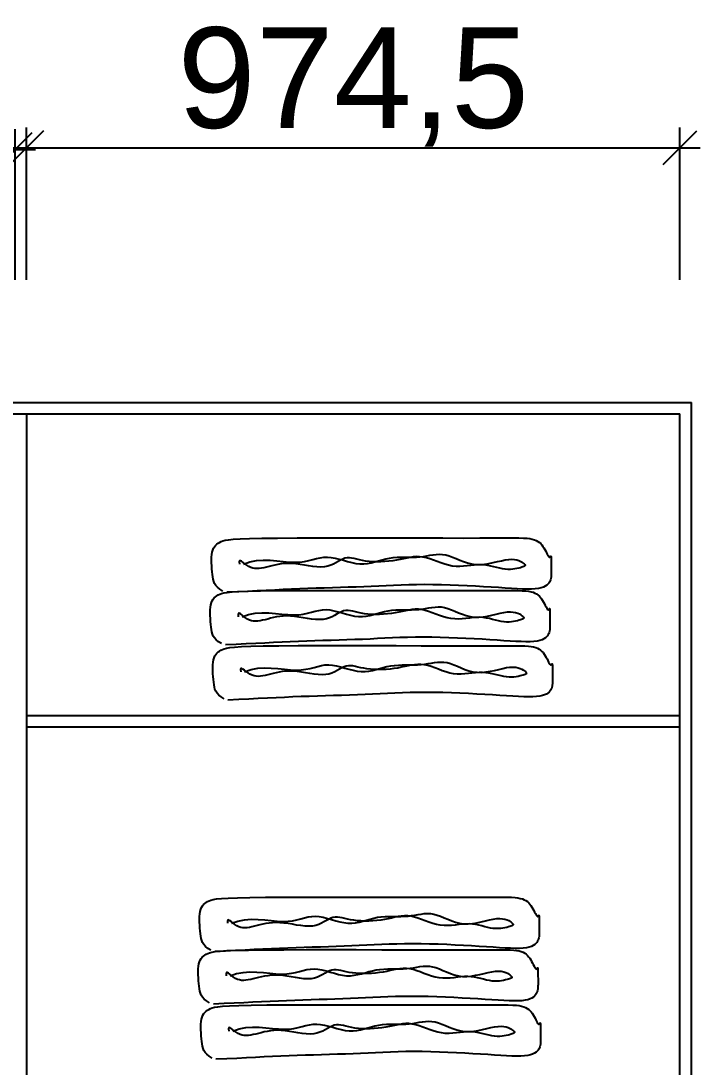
# Model space of a CAD drawing. Header units: millimetres. Extents: x -1666 to 220555, y -7114 to 28673.
# Drawn here: x 50393 to 51406, y -1415 to 146 of the extents above; entities that cross this region are included whole.
import ezdxf

# ---------------------------------------------------------------- set-up
doc = ezdxf.new("R2010")
doc.units = ezdxf.units.MM
doc.header["$LTSCALE"] = 80
doc.styles.get("Standard").update_dxf_attribs({"font": 'arial.ttf'})
doc.dimstyles.new('ISO-25', dxfattribs={"dimtxt": 150, "dimasz": 50, "dimexe": 30, "dimexo": 200, "dimtad": 1, "dimtxsty": 'Standard', "dimblk": 'OBLIQUE', "dimcen": 2.5, "dimdle": 30, "dimclrd": 3, "dimclre": 3, "dimclrt": 3, "dimadec": 0, "dimazin": 0, "dimtfac": 1, "dimtmove": 0, "dimatfit": 3, "dimfxl": 1, "dimtfillclr": 3, "dimarcsym": 0})

# ---------------------------------------------------------------- blocks, each defined once
blk = doc.blocks.new('_Oblique')
at = {"color": 0, "linetype": 'ByBlock', "lineweight": -2}
blk.add_line((-0.5, -0.5), (0.5, 0.5), dxfattribs=at)
blk = doc.blocks.new('*D268')
at = {"color": 3, "lineweight": -2, "transparency": 16777216}
for p, q in [((49409.6, -240.1), (49409.6, -15.7)), ((50384.1, -240.1), (50384.1, -15.7)), ((49379.6, -45.7), (50414.1, -45.7))]:
    blk.add_line(p, q, dxfattribs=at)
at = {"layer": 'Defpoints', "color": 0, "transparency": 16777216}
for p in [(50384.1, -45.7), (49409.6, -440.1), (50384.1, -440.1)]:
    blk.add_point(p, dxfattribs=at)
at = {"color": 3, "lineweight": -2, "transparency": 16777216, "xscale": 50, "yscale": 50, "zscale": 50, "rotation": 180}
blk.add_blockref('_Oblique', (49409.6, -45.7), dxfattribs=at)
at = {"color": 3, "lineweight": -2, "transparency": 16777216, "xscale": 50, "yscale": 50, "zscale": 50}
blk.add_blockref('_Oblique', (50384.1, -45.7), dxfattribs=at)
at = {"color": 3, "transparency": 16777216, "insert": (49896.8, 45), "char_height": 150, "attachment_point": 5}
blk.add_mtext('974,5', dxfattribs=at)
blk = doc.blocks.new('*D269')
at = {"color": 3, "lineweight": -2, "transparency": 16777216}
for p, q in [((50401.1, -240.1), (50401.1, -13.2)), ((51375.6, -240.1), (51375.6, -13.2)), ((50371.1, -43.2), (51405.6, -43.2))]:
    blk.add_line(p, q, dxfattribs=at)
at = {"layer": 'Defpoints', "color": 0, "transparency": 16777216}
for p in [(51375.6, -43.2), (50401.1, -440.1), (51375.6, -440.1)]:
    blk.add_point(p, dxfattribs=at)
at = {"color": 3, "lineweight": -2, "transparency": 16777216, "xscale": 50, "yscale": 50, "zscale": 50, "rotation": 180}
blk.add_blockref('_Oblique', (50401.1, -43.2), dxfattribs=at)
at = {"color": 3, "lineweight": -2, "transparency": 16777216, "xscale": 50, "yscale": 50, "zscale": 50}
blk.add_blockref('_Oblique', (51375.6, -43.2), dxfattribs=at)
at = {"color": 3, "transparency": 16777216, "insert": (50888.3, 47.5), "char_height": 150, "attachment_point": 5}
blk.add_mtext('974,5', dxfattribs=at)

msp = doc.modelspace()

# ---------------------------------------------------------------- linework, layer by layer
at = {"color": 41, "true_color": 0xf4ee51}
for p, q in [((49392.576, -423.143), (51392.576, -423.143)), ((51392.576, -3233.143), (51392.576, -423.143)), ((49409.576, -440.143), (51375.576, -440.143)), ((50401.076, -440.143), (50401.076, -3116.143)), ((51375.576, -3233.143), (51375.576, -440.143)), ((50401.076, -890.143), (51375.576, -890.143)), ((50401.076, -907.143), (51375.576, -907.143))]:
    msp.add_line(p, q, dxfattribs=at)
at = {"color": 8}
for points in [[(50693.735, -704.421), (50689.271, -701.587), (50685.824, -698.788), (50683.249, -695.97), (50681.397, -693.079), (50680.12, -690.062), (50679.271, -686.863), (50678.703, -683.428), (50678.267, -679.704), (50677.848, -675.662), (50677.453, -671.38), (50677.121, -666.959), (50676.892, -662.502), (50676.805, -658.113), (50676.899, -653.893), (50677.214, -649.947), (50677.789, -646.376), (50678.652, -643.258), (50679.792, -640.571), (50681.186, -638.264), (50682.812, -636.29), (50684.647, -634.6), (50686.669, -633.146), (50688.856, -631.878), (50691.184, -630.749), (50693.755, -629.718), (50697.164, -628.78), (50702.127, -627.94), (50709.363, -627.2), (50719.589, -626.566), (50733.522, -626.039), (50751.88, -625.625), (50775.381, -625.327), (50804.386, -625.144), (50837.831, -625.058), (50874.296, -625.046), (50912.361, -625.088), (50950.605, -625.159), (50987.608, -625.237), (51021.951, -625.301), (51052.211, -625.327), (51077.312, -625.302), (51097.539, -625.252), (51113.521, -625.209), (51125.884, -625.207), (51135.258, -625.28), (51142.269, -625.461), (51147.546, -625.785), (51151.717, -626.284), (51155.313, -626.986), (51158.48, -627.898), (51161.265, -629.019), (51163.717, -630.35), (51165.885, -631.89), (51167.818, -633.639), (51169.564, -635.597), (51171.172, -637.765), (51172.681, -640.125), (51174.097, -642.589), (51175.416, -645.053), (51176.634, -647.413), (51177.747, -649.563), (51178.751, -651.399), (51179.644, -652.817), (51180.421, -653.711), (51181.081, -654.024), (51181.632, -653.881), (51182.086, -653.454), (51182.454, -652.914), (51182.747, -652.435), (51182.977, -652.187), (51183.155, -652.342), (51183.291, -653.074), (51183.397, -654.502), (51183.476, -656.547), (51183.532, -659.078), (51183.57, -661.964), (51183.593, -665.074), (51183.605, -668.278), (51183.61, -671.444), (51183.61, -674.442), (51183.605, -677.169), (51183.57, -679.634), (51183.476, -681.876), (51183.291, -683.93), (51182.987, -685.835), (51182.534, -687.628), (51181.901, -689.346), (51181.059, -691.026), (51179.971, -692.694), (51178.572, -694.325), (51176.792, -695.881), (51174.561, -697.325), (51171.805, -698.619), (51168.456, -699.727), (51164.441, -700.61), (51159.69, -701.232), (51154.147, -701.567), (51147.81, -701.641), (51140.697, -701.49), (51132.821, -701.152), (51124.197, -700.665), (51114.841, -700.066), (51104.767, -699.392), (51093.991, -698.681), (51082.548, -697.967), (51070.555, -697.275), (51058.151, -696.629), (51045.474, -696.049), (51032.663, -695.56), (51019.855, -695.182), (51007.19, -694.939), (50994.804, -694.853), (50982.801, -694.938), (50971.139, -695.172), (50959.738, -695.526), (50948.52, -695.97), (50937.406, -696.473), (50926.319, -697.006), (50915.18, -697.539), (50903.91, -698.043), (50892.447, -698.494), (50880.802, -698.9), (50869, -699.276), (50857.067, -699.637), (50845.029, -699.999), (50832.913, -700.375), (50820.744, -700.781), (50808.55, -701.232), (50796.328, -701.739), (50783.972, -702.298), (50771.347, -702.903), (50758.318, -703.544), (50744.752, -704.216), (50730.512, -704.91), (50715.465, -705.618), (50699.476, -706.335)], [(50724.353, -664.236), (50733.921, -660.817), (50743.852, -658.946), (50753.97, -658.291), (50764.099, -658.515), (50774.064, -659.286), (50783.688, -660.267), (50792.797, -661.125), (50801.214, -661.525), (50808.818, -661.222), (50815.696, -660.327), (50821.991, -659.039), (50827.845, -657.559), (50833.4, -656.086), (50838.798, -654.82), (50844.181, -653.962), (50849.692, -653.711), (50855.437, -654.202), (50861.392, -655.306), (50867.497, -656.829), (50873.691, -658.575), (50879.915, -660.352), (50886.109, -661.964), (50892.214, -663.217), (50898.169, -663.917), (50903.932, -663.927), (50909.531, -663.334), (50915.01, -662.286), (50920.414, -660.927), (50925.789, -659.404), (50931.178, -657.863), (50936.627, -656.448), (50942.181, -655.306), (50947.869, -654.544), (50953.657, -654.11), (50959.498, -653.916), (50965.343, -653.871), (50971.143, -653.886), (50976.85, -653.871), (50982.414, -653.736), (50987.788, -653.393), (50992.939, -652.785), (50997.899, -652.002), (51002.717, -651.167), (51007.442, -650.403), (51012.122, -649.833), (51016.805, -649.58), (51021.541, -649.769), (51026.378, -650.522), (51031.358, -651.911), (51036.494, -653.796), (51041.795, -655.988), (51047.268, -658.296), (51052.92, -660.529), (51058.759, -662.497), (51064.793, -664.009), (51071.028, -664.874), (51077.455, -664.964), (51083.995, -664.396), (51090.549, -663.349), (51097.021, -662.004), (51103.314, -660.539), (51109.33, -659.133), (51114.972, -657.967), (51120.143, -657.22), (51124.767, -657.023), (51128.844, -657.324), (51132.398, -658.021), (51135.452, -659.014), (51138.027, -660.2), (51140.146, -661.48), (51141.832, -662.753), (51143.106, -663.917), (51143.989, -664.895), (51144.487, -665.701), (51144.603, -666.373), (51144.342, -666.947), (51143.707, -667.462), (51142.703, -667.954), (51141.332, -668.461), (51139.598, -669.02), (51137.509, -669.654), (51135.088, -670.321), (51132.36, -670.965), (51129.352, -671.532), (51126.09, -671.963), (51122.6, -672.204), (51118.908, -672.199), (51115.04, -671.89), (51111.02, -671.249), (51106.853, -670.351), (51102.544, -669.295), (51098.097, -668.183), (51093.516, -667.116), (51088.804, -666.195), (51083.964, -665.52), (51079.001, -665.193), (51073.92, -665.275), (51068.731, -665.671), (51063.444, -666.247), (51058.072, -666.867), (51052.624, -667.398), (51047.114, -667.705), (51041.55, -667.652), (51035.946, -667.107), (51030.314, -665.982), (51024.679, -664.386), (51019.066, -662.476), (51013.501, -660.409), (51008.012, -658.342), (51002.623, -656.432), (50997.361, -654.836), (50992.253, -653.711), (50987.309, -653.171), (50982.486, -653.158), (50977.722, -653.571), (50972.958, -654.309), (50968.134, -655.272), (50963.19, -656.358), (50958.068, -657.466), (50952.706, -658.495), (50947.07, -659.361), (50941.224, -660.04), (50935.259, -660.525), (50929.264, -660.808), (50923.329, -660.881), (50917.544, -660.738), (50911.997, -660.37), (50906.78, -659.771), (50901.958, -658.952), (50897.506, -658.002), (50893.376, -657.03), (50889.518, -656.143), (50885.884, -655.451), (50882.427, -655.062), (50879.096, -655.084), (50875.844, -655.625), (50872.618, -656.749), (50869.356, -658.336), (50865.988, -660.222), (50862.449, -662.243), (50858.67, -664.234), (50854.585, -666.03), (50850.126, -667.468), (50845.227, -668.382), (50839.847, -668.66), (50834.064, -668.392), (50827.982, -667.721), (50821.706, -666.788), (50815.339, -665.735), (50808.988, -664.705), (50802.757, -663.839), (50796.749, -663.279), (50791.05, -663.133), (50785.662, -663.364), (50780.564, -663.902), (50775.74, -664.675), (50771.17, -665.612), (50766.835, -666.643), (50762.717, -667.696), (50758.797, -668.701), (50755.056, -669.589), (50751.476, -670.303), (50748.039, -670.789), (50744.724, -670.993), (50741.514, -670.861), (50738.39, -670.338), (50735.334, -669.37), (50732.326, -667.904), (50729.369, -665.948), (50726.55, -663.765), (50723.978, -661.684), (50721.761, -660.03), (50720.008, -659.132), (50718.826, -659.315), (50718.325, -660.908), (50718.612, -664.236)], [(50691.822, -782.878), (50687.357, -780.043), (50683.911, -777.244), (50681.335, -774.427), (50679.483, -771.536), (50678.207, -768.518), (50677.358, -765.319), (50676.79, -761.885), (50676.354, -758.161), (50675.934, -754.119), (50675.539, -749.836), (50675.207, -745.415), (50674.978, -740.959), (50674.892, -736.569), (50674.986, -732.35), (50675.301, -728.404), (50675.875, -724.833), (50676.739, -721.715), (50677.879, -719.027), (50679.273, -716.721), (50680.899, -714.747), (50682.734, -713.057), (50684.756, -711.602), (50686.942, -710.335), (50689.27, -709.205), (50691.842, -708.174), (50695.25, -707.237), (50700.214, -706.397), (50707.449, -705.657), (50717.675, -705.022), (50731.608, -704.496), (50749.967, -704.082), (50773.468, -703.783), (50802.473, -703.6), (50835.918, -703.514), (50872.383, -703.503), (50910.448, -703.544), (50948.692, -703.615), (50985.695, -703.694), (51020.037, -703.757), (51050.298, -703.783), (51075.399, -703.759), (51095.626, -703.709), (51111.607, -703.666), (51123.97, -703.664), (51133.344, -703.737), (51140.355, -703.918), (51145.633, -704.241), (51149.804, -704.74), (51153.4, -705.443), (51156.566, -706.355), (51159.351, -707.476), (51161.803, -708.807), (51163.972, -710.346), (51165.905, -712.095), (51167.651, -714.054), (51169.258, -716.222), (51170.768, -718.581), (51172.184, -721.045), (51173.502, -723.51), (51174.72, -725.869), (51175.833, -728.02), (51176.838, -729.856), (51177.731, -731.274), (51178.507, -732.168), (51179.167, -732.481), (51179.718, -732.338), (51180.172, -731.91), (51180.54, -731.371), (51180.834, -730.891), (51181.064, -730.643), (51181.241, -730.799), (51181.378, -731.53), (51181.483, -732.959), (51181.562, -735.004), (51181.619, -737.534), (51181.657, -740.42), (51181.68, -743.531), (51181.692, -746.734), (51181.696, -749.9), (51181.697, -752.898), (51181.692, -755.626), (51181.657, -758.091), (51181.562, -760.332), (51181.378, -762.387), (51181.074, -764.291), (51180.62, -766.084), (51179.987, -767.802), (51179.145, -769.483), (51178.057, -771.151), (51176.659, -772.782), (51174.879, -774.338), (51172.647, -775.782), (51169.892, -777.076), (51166.542, -778.184), (51162.528, -779.067), (51157.777, -779.689), (51152.233, -780.024), (51145.897, -780.097), (51138.783, -779.946), (51130.907, -779.609), (51122.284, -779.122), (51112.928, -778.522), (51102.854, -777.848), (51092.078, -777.137), (51080.634, -776.423), (51068.641, -775.732), (51056.237, -775.085), (51043.561, -774.506), (51030.749, -774.016), (51017.942, -773.639), (51005.276, -773.396), (50992.891, -773.31), (50980.888, -773.395), (50969.225, -773.629), (50957.824, -773.983), (50946.606, -774.426), (50935.493, -774.93), (50924.406, -775.463), (50913.266, -775.996), (50901.996, -776.499), (50890.534, -776.95), (50878.889, -777.356), (50867.086, -777.733), (50855.153, -778.094), (50843.116, -778.455), (50830.999, -778.831), (50818.831, -779.238), (50806.636, -779.689), (50794.415, -780.196), (50782.059, -780.755), (50769.434, -781.359), (50756.405, -782.001), (50742.838, -782.672), (50728.598, -783.366), (50713.551, -784.075), (50697.563, -784.791)], [(50722.439, -742.693), (50732.007, -739.273), (50741.939, -737.403), (50752.056, -736.747), (50762.186, -736.972), (50772.15, -737.742), (50781.775, -738.724), (50790.883, -739.582), (50799.301, -739.982), (50806.904, -739.679), (50813.782, -738.783), (50820.077, -737.496), (50825.931, -736.015), (50831.487, -734.542), (50836.885, -733.277), (50842.268, -732.419), (50847.778, -732.168), (50853.524, -732.659), (50859.479, -733.763), (50865.583, -735.285), (50871.777, -737.032), (50878.002, -738.808), (50884.196, -740.42), (50890.3, -741.674), (50896.255, -742.374), (50902.018, -742.383), (50907.617, -741.791), (50913.096, -740.742), (50918.501, -739.384), (50923.875, -737.861), (50929.264, -736.319), (50934.714, -734.905), (50940.267, -733.763), (50945.955, -733), (50951.744, -732.567), (50957.585, -732.372), (50963.43, -732.328), (50969.23, -732.343), (50974.936, -732.328), (50980.5, -732.193), (50985.874, -731.849), (50991.025, -731.242), (50995.985, -730.459), (51000.803, -729.624), (51005.528, -728.859), (51010.208, -728.289), (51014.892, -728.037), (51019.628, -728.226), (51024.465, -728.979), (51029.444, -730.367), (51034.581, -732.253), (51039.882, -734.445), (51045.354, -736.753), (51051.007, -738.986), (51056.846, -740.954), (51062.879, -742.465), (51069.115, -743.331), (51075.542, -743.42), (51082.081, -742.852), (51088.635, -741.806), (51095.107, -740.46), (51101.4, -738.995), (51107.416, -737.59), (51113.058, -736.424), (51118.23, -735.676), (51122.853, -735.48), (51126.931, -735.781), (51130.485, -736.478), (51133.538, -737.47), (51136.113, -738.657), (51138.233, -739.937), (51139.918, -741.21), (51141.193, -742.374), (51142.075, -743.352), (51142.573, -744.158), (51142.689, -744.829), (51142.428, -745.404), (51141.794, -745.918), (51140.789, -746.41), (51139.418, -746.917), (51137.684, -747.477), (51135.596, -748.11), (51133.175, -748.777), (51130.447, -749.422), (51127.439, -749.988), (51124.177, -750.42), (51120.686, -750.661), (51116.995, -750.655), (51113.127, -750.347), (51109.106, -749.706), (51104.939, -748.807), (51100.631, -747.751), (51096.184, -746.64), (51091.602, -745.572), (51086.89, -744.651), (51082.051, -743.977), (51077.088, -743.65), (51072.007, -743.732), (51066.817, -744.128), (51061.531, -744.704), (51056.158, -745.324), (51050.711, -745.855), (51045.2, -746.161), (51039.637, -746.109), (51034.033, -745.563), (51028.401, -744.438), (51022.765, -742.842), (51017.152, -740.932), (51011.588, -738.866), (51006.098, -736.799), (51000.709, -734.889), (50995.448, -733.293), (50990.339, -732.168), (50985.396, -731.628), (50980.572, -731.615), (50975.808, -732.028), (50971.044, -732.766), (50966.22, -733.728), (50961.277, -734.814), (50956.154, -735.922), (50950.792, -736.952), (50945.156, -737.818), (50939.311, -738.497), (50933.346, -738.981), (50927.351, -739.264), (50921.416, -739.338), (50915.63, -739.195), (50910.084, -738.827), (50904.866, -738.228), (50900.044, -737.409), (50895.592, -736.459), (50891.462, -735.486), (50887.604, -734.6), (50883.971, -733.908), (50880.513, -733.519), (50877.182, -733.54), (50873.93, -734.082), (50870.705, -735.205), (50867.442, -736.793), (50864.075, -738.679), (50860.535, -740.699), (50856.757, -742.69), (50852.672, -744.487), (50848.213, -745.924), (50843.313, -746.839), (50837.934, -747.117), (50832.151, -746.849), (50826.068, -746.177), (50819.792, -745.244), (50813.426, -744.191), (50807.075, -743.161), (50800.843, -742.295), (50794.836, -741.736), (50789.137, -741.59), (50783.748, -741.821), (50778.651, -742.358), (50773.826, -743.131), (50769.256, -744.069), (50764.921, -745.1), (50760.803, -746.153), (50756.883, -747.158), (50753.143, -748.046), (50749.563, -748.76), (50746.125, -749.246), (50742.811, -749.45), (50739.601, -749.318), (50736.477, -748.795), (50733.42, -747.827), (50730.412, -746.36), (50727.455, -744.404), (50724.637, -742.222), (50722.065, -740.14), (50719.848, -738.487), (50718.094, -737.588), (50716.913, -737.772), (50716.411, -739.364), (50716.698, -742.693)], [(50695.649, -865.162), (50691.184, -862.327), (50687.738, -859.528), (50685.163, -856.71), (50683.31, -853.82), (50682.034, -850.802), (50681.185, -847.603), (50680.617, -844.169), (50680.181, -840.445), (50679.761, -836.403), (50679.366, -832.12), (50679.034, -827.699), (50678.806, -823.242), (50678.719, -818.853), (50678.813, -814.634), (50679.128, -810.687), (50679.703, -807.116), (50680.566, -803.999), (50681.706, -801.311), (50683.1, -799.004), (50684.726, -797.03), (50686.561, -795.34), (50688.583, -793.886), (50690.769, -792.618), (50693.098, -791.489), (50695.669, -790.458), (50699.077, -789.521), (50704.041, -788.68), (50711.276, -787.941), (50721.502, -787.306), (50735.435, -786.78), (50753.794, -786.366), (50777.295, -786.067), (50806.3, -785.884), (50839.745, -785.798), (50876.21, -785.787), (50914.275, -785.828), (50952.519, -785.899), (50989.522, -785.977), (51023.864, -786.041), (51054.125, -786.067), (51079.226, -786.043), (51099.453, -785.992), (51115.434, -785.949), (51127.798, -785.948), (51137.171, -786.02), (51144.183, -786.202), (51149.46, -786.525), (51153.631, -787.024), (51157.227, -787.727), (51160.393, -788.639), (51163.178, -789.76), (51165.631, -791.09), (51167.799, -792.63), (51169.732, -794.379), (51171.478, -796.338), (51173.086, -798.505), (51174.595, -800.865), (51176.011, -803.329), (51177.329, -805.793), (51178.547, -808.153), (51179.66, -810.303), (51180.665, -812.14), (51181.558, -813.557), (51182.334, -814.452), (51182.994, -814.765), (51183.545, -814.621), (51183.999, -814.194), (51184.368, -813.655), (51184.661, -813.175), (51184.891, -812.927), (51185.068, -813.083), (51185.205, -813.814), (51185.31, -815.242), (51185.389, -817.287), (51185.446, -819.818), (51185.484, -822.704), (51185.507, -825.814), (51185.519, -829.018), (51185.523, -832.184), (51185.524, -835.182), (51185.519, -837.909), (51185.484, -840.375), (51185.389, -842.616), (51185.205, -844.67), (51184.901, -846.575), (51184.447, -848.368), (51183.814, -850.086), (51182.972, -851.767), (51181.884, -853.435), (51180.486, -855.066), (51178.706, -856.622), (51176.474, -858.065), (51173.719, -859.36), (51170.37, -860.467), (51166.355, -861.351), (51161.604, -861.972), (51156.06, -862.307), (51149.724, -862.381), (51142.61, -862.23), (51134.734, -861.893), (51126.111, -861.405), (51116.755, -860.806), (51106.681, -860.132), (51095.905, -859.421), (51084.461, -858.707), (51072.468, -858.016), (51060.064, -857.369), (51047.388, -856.79), (51034.576, -856.3), (51021.769, -855.923), (51009.103, -855.68), (50996.718, -855.594), (50984.715, -855.678), (50973.052, -855.913), (50961.651, -856.266), (50950.433, -856.71), (50939.32, -857.213), (50928.233, -857.747), (50917.093, -858.28), (50905.823, -858.783), (50894.361, -859.234), (50882.716, -859.64), (50870.913, -860.016), (50858.98, -860.378), (50846.943, -860.739), (50834.827, -861.115), (50822.658, -861.521), (50810.463, -861.972), (50798.242, -862.479), (50785.886, -863.039), (50773.261, -863.643), (50760.232, -864.285), (50746.665, -864.956), (50732.425, -865.65), (50717.378, -866.359), (50701.39, -867.075)], [(50726.266, -824.977), (50735.835, -821.557), (50745.766, -819.687), (50755.884, -819.031), (50766.013, -819.256), (50775.977, -820.026), (50785.602, -821.007), (50794.711, -821.865), (50803.128, -822.266), (50810.731, -821.963), (50817.609, -821.067), (50823.904, -819.779), (50829.759, -818.299), (50835.314, -816.826), (50840.712, -815.561), (50846.095, -814.703), (50851.605, -814.452), (50857.351, -814.943), (50863.306, -816.047), (50869.41, -817.569), (50875.605, -819.316), (50881.829, -821.092), (50888.023, -822.704), (50894.127, -823.957), (50900.082, -824.658), (50905.846, -824.667), (50911.444, -824.075), (50916.923, -823.026), (50922.328, -821.668), (50927.702, -820.145), (50933.092, -818.603), (50938.541, -817.188), (50944.095, -816.047), (50949.782, -815.284), (50955.571, -814.851), (50961.412, -814.656), (50967.257, -814.611), (50973.057, -814.626), (50978.763, -814.611), (50984.328, -814.477), (50989.701, -814.133), (50994.852, -813.526), (50999.812, -812.743), (51004.631, -811.907), (51009.355, -811.143), (51014.035, -810.573), (51018.719, -810.321), (51023.455, -810.509), (51028.292, -811.263), (51033.271, -812.651), (51038.408, -814.537), (51043.709, -816.729), (51049.182, -819.036), (51054.834, -821.27), (51060.673, -823.237), (51066.707, -824.749), (51072.942, -825.614), (51079.369, -825.704), (51085.908, -825.136), (51092.463, -824.09), (51098.935, -822.744), (51105.227, -821.279), (51111.243, -819.874), (51116.886, -818.708), (51122.057, -817.96), (51126.68, -817.764), (51130.758, -818.065), (51134.312, -818.762), (51137.365, -819.754), (51139.941, -820.941), (51142.06, -822.221), (51143.745, -823.493), (51145.02, -824.658), (51145.902, -825.636), (51146.4, -826.442), (51146.517, -827.113), (51146.256, -827.687), (51145.621, -828.202), (51144.616, -828.694), (51143.245, -829.201), (51141.512, -829.76), (51139.423, -830.394), (51137.002, -831.061), (51134.274, -831.706), (51131.266, -832.272), (51128.004, -832.704), (51124.514, -832.945), (51120.822, -832.939), (51116.954, -832.631), (51112.933, -831.99), (51108.767, -831.091), (51104.458, -830.035), (51100.011, -828.923), (51095.429, -827.856), (51090.717, -826.935), (51085.878, -826.26), (51080.915, -825.933), (51075.834, -826.016), (51070.645, -826.412), (51065.358, -826.987), (51059.985, -827.608), (51054.538, -828.138), (51049.027, -828.445), (51043.464, -828.393), (51037.86, -827.847), (51032.228, -826.722), (51026.593, -825.126), (51020.979, -823.216), (51015.415, -821.149), (51009.925, -819.083), (51004.537, -817.173), (50999.275, -815.577), (50994.166, -814.452), (50989.223, -813.912), (50984.399, -813.899), (50979.635, -814.312), (50974.871, -815.05), (50970.047, -816.012), (50965.104, -817.098), (50959.981, -818.206), (50954.619, -819.236), (50948.983, -820.102), (50943.138, -820.781), (50937.173, -821.265), (50931.178, -821.548), (50925.243, -821.622), (50919.457, -821.478), (50913.911, -821.111), (50908.693, -820.512), (50903.872, -819.692), (50899.42, -818.742), (50895.289, -817.77), (50891.431, -816.884), (50887.798, -816.192), (50884.34, -815.802), (50881.01, -815.824), (50877.757, -816.365), (50874.532, -817.489), (50871.269, -819.076), (50867.902, -820.962), (50864.362, -822.983), (50860.584, -824.974), (50856.499, -826.77), (50852.04, -828.208), (50847.14, -829.123), (50841.761, -829.4), (50835.978, -829.133), (50829.896, -828.461), (50823.619, -827.528), (50817.253, -826.475), (50810.902, -825.445), (50804.67, -824.579), (50798.663, -824.02), (50792.964, -823.873), (50787.575, -824.104), (50782.478, -824.642), (50777.654, -825.415), (50773.083, -826.353), (50768.748, -827.383), (50764.63, -828.437), (50760.71, -829.442), (50756.97, -830.329), (50753.39, -831.044), (50749.952, -831.53), (50746.638, -831.734), (50743.428, -831.601), (50740.304, -831.079), (50737.247, -830.111), (50734.239, -828.644), (50731.282, -826.688), (50728.464, -824.506), (50725.892, -822.424), (50723.675, -820.771), (50721.921, -819.872), (50720.74, -820.056), (50720.238, -821.648), (50720.525, -824.977)], [(50675.88, -1240.249), (50671.415, -1237.415), (50667.969, -1234.616), (50665.393, -1231.798), (50663.541, -1228.907), (50662.265, -1225.89), (50661.416, -1222.691), (50660.847, -1219.256), (50660.412, -1215.532), (50659.992, -1211.49), (50659.597, -1207.208), (50659.265, -1202.786), (50659.036, -1198.33), (50658.949, -1193.941), (50659.044, -1189.721), (50659.359, -1185.775), (50659.933, -1182.204), (50660.797, -1179.086), (50661.937, -1176.398), (50663.331, -1174.092), (50664.956, -1172.118), (50666.792, -1170.428), (50668.813, -1168.973), (50671, -1167.706), (50673.328, -1166.576), (50675.9, -1165.546), (50679.308, -1164.608), (50684.272, -1163.768), (50691.507, -1163.028), (50701.733, -1162.394), (50715.666, -1161.867), (50734.024, -1161.453), (50757.526, -1161.155), (50786.531, -1160.972), (50819.976, -1160.886), (50856.441, -1160.874), (50894.506, -1160.915), (50932.75, -1160.986), (50969.753, -1161.065), (51004.095, -1161.129), (51034.356, -1161.155), (51059.457, -1161.13), (51079.684, -1161.08), (51095.665, -1161.037), (51108.028, -1161.035), (51117.402, -1161.108), (51124.413, -1161.289), (51129.691, -1161.613), (51133.862, -1162.111), (51137.458, -1162.814), (51140.624, -1163.726), (51143.409, -1164.847), (51145.861, -1166.178), (51148.03, -1167.718), (51149.963, -1169.467), (51151.709, -1171.425), (51153.316, -1173.593), (51154.826, -1175.952), (51156.241, -1178.417), (51157.56, -1180.881), (51158.778, -1183.241), (51159.891, -1185.391), (51160.896, -1187.227), (51161.788, -1188.645), (51162.565, -1189.539), (51163.225, -1189.852), (51163.776, -1189.709), (51164.23, -1189.281), (51164.598, -1188.742), (51164.892, -1188.262), (51165.122, -1188.014), (51165.299, -1188.17), (51165.436, -1188.902), (51165.541, -1190.33), (51165.62, -1192.375), (51165.677, -1194.906), (51165.715, -1197.792), (51165.738, -1200.902), (51165.75, -1204.105), (51165.754, -1207.272), (51165.755, -1210.27), (51165.75, -1212.997), (51165.715, -1215.462), (51165.62, -1217.704), (51165.436, -1219.758), (51165.132, -1221.663), (51164.678, -1223.455), (51164.045, -1225.173), (51163.203, -1226.854), (51162.115, -1228.522), (51160.716, -1230.153), (51158.937, -1231.709), (51156.705, -1233.153), (51153.95, -1234.447), (51150.6, -1235.555), (51146.586, -1236.438), (51141.835, -1237.06), (51136.291, -1237.395), (51129.955, -1237.468), (51122.841, -1237.318), (51114.965, -1236.98), (51106.342, -1236.493), (51096.986, -1235.894), (51086.912, -1235.22), (51076.136, -1234.508), (51064.692, -1233.795), (51052.699, -1233.103), (51040.295, -1232.457), (51027.618, -1231.877), (51014.807, -1231.388), (51002, -1231.01), (50989.334, -1230.767), (50976.949, -1230.681), (50964.946, -1230.766), (50953.283, -1231), (50941.882, -1231.354), (50930.664, -1231.798), (50919.551, -1232.301), (50908.464, -1232.834), (50897.324, -1233.367), (50886.054, -1233.871), (50874.592, -1234.322), (50862.947, -1234.728), (50851.144, -1235.104), (50839.211, -1235.465), (50827.174, -1235.826), (50815.057, -1236.203), (50802.889, -1236.609), (50790.694, -1237.06), (50778.473, -1237.567), (50766.117, -1238.126), (50753.492, -1238.73), (50740.463, -1239.372), (50726.896, -1240.044), (50712.656, -1240.737), (50697.609, -1241.446), (50681.62, -1242.163)], [(50706.497, -1200.064), (50716.065, -1196.645), (50725.996, -1194.774), (50736.114, -1194.119), (50746.243, -1194.343), (50756.208, -1195.113), (50765.833, -1196.095), (50774.941, -1196.953), (50783.359, -1197.353), (50790.962, -1197.05), (50797.84, -1196.155), (50804.135, -1194.867), (50809.989, -1193.386), (50815.544, -1191.914), (50820.943, -1190.648), (50826.326, -1189.79), (50831.836, -1189.539), (50837.582, -1190.03), (50843.537, -1191.134), (50849.641, -1192.656), (50855.835, -1194.403), (50862.059, -1196.18), (50868.254, -1197.792), (50874.358, -1199.045), (50880.313, -1199.745), (50886.076, -1199.754), (50891.675, -1199.162), (50897.154, -1198.114), (50902.558, -1196.755), (50907.933, -1195.232), (50913.322, -1193.69), (50918.772, -1192.276), (50924.325, -1191.134), (50930.013, -1190.372), (50935.802, -1189.938), (50941.643, -1189.744), (50947.488, -1189.699), (50953.287, -1189.714), (50958.994, -1189.699), (50964.558, -1189.564), (50969.932, -1189.22), (50975.083, -1188.613), (50980.043, -1187.83), (50984.861, -1186.995), (50989.586, -1186.23), (50994.266, -1185.661), (50998.95, -1185.408), (51003.686, -1185.597), (51008.523, -1186.35), (51013.502, -1187.739), (51018.639, -1189.624), (51023.94, -1191.816), (51029.412, -1194.124), (51035.065, -1196.357), (51040.904, -1198.325), (51046.937, -1199.837), (51053.173, -1200.702), (51059.6, -1200.792), (51066.139, -1200.224), (51072.693, -1199.177), (51079.165, -1197.832), (51085.458, -1196.366), (51091.474, -1194.961), (51097.116, -1193.795), (51102.288, -1193.048), (51106.911, -1192.851), (51110.988, -1193.152), (51114.543, -1193.849), (51117.596, -1194.842), (51120.171, -1196.028), (51122.29, -1197.308), (51123.976, -1198.581), (51125.251, -1199.745), (51126.133, -1200.723), (51126.631, -1201.529), (51126.747, -1202.201), (51126.486, -1202.775), (51125.852, -1203.289), (51124.847, -1203.782), (51123.476, -1204.289), (51121.742, -1204.848), (51119.654, -1205.481), (51117.233, -1206.149), (51114.505, -1206.793), (51111.497, -1207.36), (51108.235, -1207.791), (51104.744, -1208.032), (51101.052, -1208.027), (51097.185, -1207.718), (51093.164, -1207.077), (51088.997, -1206.179), (51084.689, -1205.123), (51080.242, -1204.011), (51075.66, -1202.944), (51070.948, -1202.022), (51066.109, -1201.348), (51061.146, -1201.021), (51056.065, -1201.103), (51050.875, -1201.499), (51045.589, -1202.075), (51040.216, -1202.695), (51034.769, -1203.226), (51029.258, -1203.532), (51023.695, -1203.48), (51018.09, -1202.934), (51012.459, -1201.809), (51006.823, -1200.214), (51001.21, -1198.304), (50995.646, -1196.237), (50990.156, -1194.17), (50984.767, -1192.26), (50979.506, -1190.664), (50974.397, -1189.539), (50969.454, -1188.999), (50964.63, -1188.986), (50959.866, -1189.399), (50955.102, -1190.137), (50950.278, -1191.1), (50945.335, -1192.185), (50940.212, -1193.294), (50934.85, -1194.323), (50929.214, -1195.189), (50923.369, -1195.868), (50917.404, -1196.353), (50911.409, -1196.636), (50905.474, -1196.709), (50899.688, -1196.566), (50894.142, -1196.198), (50888.924, -1195.599), (50884.102, -1194.78), (50879.65, -1193.83), (50875.52, -1192.858), (50871.662, -1191.971), (50868.029, -1191.279), (50864.571, -1190.89), (50861.24, -1190.912), (50857.988, -1191.453), (50854.763, -1192.577), (50851.5, -1194.164), (50848.132, -1196.05), (50844.593, -1198.071), (50840.815, -1200.062), (50836.73, -1201.858), (50832.271, -1203.296), (50827.371, -1204.21), (50821.992, -1204.488), (50816.208, -1204.22), (50810.126, -1203.549), (50803.85, -1202.615), (50797.484, -1201.563), (50791.133, -1200.532), (50784.901, -1199.667), (50778.894, -1199.107), (50773.195, -1198.961), (50767.806, -1199.192), (50762.709, -1199.73), (50757.884, -1200.503), (50753.314, -1201.44), (50748.979, -1202.471), (50744.861, -1203.524), (50740.941, -1204.529), (50737.201, -1205.417), (50733.621, -1206.131), (50730.183, -1206.617), (50726.869, -1206.821), (50723.659, -1206.689), (50720.535, -1206.166), (50717.478, -1205.198), (50714.47, -1203.732), (50711.513, -1201.775), (50708.695, -1199.593), (50706.123, -1197.512), (50703.906, -1195.858), (50702.152, -1194.96), (50700.97, -1195.143), (50700.469, -1196.736), (50700.756, -1200.064)], [(50673.966, -1318.706), (50669.502, -1315.871), (50666.055, -1313.072), (50663.48, -1310.254), (50661.628, -1307.364), (50660.351, -1304.346), (50659.502, -1301.147), (50658.934, -1297.713), (50658.498, -1293.989), (50658.079, -1289.947), (50657.683, -1285.664), (50657.352, -1281.243), (50657.123, -1276.786), (50657.036, -1272.397), (50657.13, -1268.178), (50657.445, -1264.231), (50658.02, -1260.661), (50658.883, -1257.543), (50660.023, -1254.855), (50661.417, -1252.548), (50663.043, -1250.574), (50664.878, -1248.885), (50666.9, -1247.43), (50669.086, -1246.162), (50671.415, -1245.033), (50673.986, -1244.002), (50677.395, -1243.065), (50682.358, -1242.224), (50689.594, -1241.485), (50699.819, -1240.85), (50713.753, -1240.324), (50732.111, -1239.91), (50755.612, -1239.611), (50784.617, -1239.428), (50818.062, -1239.342), (50854.527, -1239.331), (50892.592, -1239.372), (50930.836, -1239.443), (50967.839, -1239.522), (51002.181, -1239.585), (51032.442, -1239.611), (51057.543, -1239.587), (51077.77, -1239.537), (51093.751, -1239.494), (51106.115, -1239.492), (51115.488, -1239.565), (51122.5, -1239.746), (51127.777, -1240.069), (51131.948, -1240.568), (51135.544, -1241.271), (51138.71, -1242.183), (51141.495, -1243.304), (51143.948, -1244.634), (51146.116, -1246.174), (51148.049, -1247.923), (51149.795, -1249.882), (51151.403, -1252.05), (51152.912, -1254.409), (51154.328, -1256.873), (51155.647, -1259.338), (51156.864, -1261.697), (51157.978, -1263.847), (51158.982, -1265.684), (51159.875, -1267.101), (51160.652, -1267.996), (51161.311, -1268.309), (51161.863, -1268.165), (51162.317, -1267.738), (51162.685, -1267.199), (51162.978, -1266.719), (51163.208, -1266.471), (51163.386, -1266.627), (51163.522, -1267.358), (51163.627, -1268.786), (51163.706, -1270.831), (51163.763, -1273.362), (51163.801, -1276.248), (51163.824, -1279.358), (51163.836, -1282.562), (51163.84, -1285.728), (51163.841, -1288.726), (51163.836, -1291.453), (51163.801, -1293.919), (51163.706, -1296.16), (51163.522, -1298.215), (51163.218, -1300.119), (51162.765, -1301.912), (51162.132, -1303.63), (51161.29, -1305.311), (51160.201, -1306.979), (51158.803, -1308.61), (51157.023, -1310.166), (51154.791, -1311.61), (51152.036, -1312.904), (51148.687, -1314.012), (51144.672, -1314.895), (51139.921, -1315.516), (51134.377, -1315.852), (51128.041, -1315.925), (51120.928, -1315.774), (51113.052, -1315.437), (51104.428, -1314.95), (51095.072, -1314.35), (51084.998, -1313.676), (51074.222, -1312.965), (51062.779, -1312.251), (51050.786, -1311.56), (51038.382, -1310.913), (51025.705, -1310.334), (51012.894, -1309.844), (51000.086, -1309.467), (50987.42, -1309.224), (50975.035, -1309.138), (50963.032, -1309.223), (50951.37, -1309.457), (50939.968, -1309.811), (50928.751, -1310.254), (50917.637, -1310.757), (50906.55, -1311.291), (50895.411, -1311.824), (50884.14, -1312.327), (50872.678, -1312.778), (50861.033, -1313.184), (50849.231, -1313.561), (50837.298, -1313.922), (50825.26, -1314.283), (50813.144, -1314.659), (50800.975, -1315.065), (50788.781, -1315.516), (50776.559, -1316.024), (50764.203, -1316.583), (50751.578, -1317.187), (50738.549, -1317.829), (50724.982, -1318.5), (50710.743, -1319.194), (50695.696, -1319.903), (50679.707, -1320.619)], [(50704.583, -1278.521), (50714.152, -1275.101), (50724.083, -1273.231), (50734.201, -1272.575), (50744.33, -1272.8), (50754.295, -1273.57), (50763.919, -1274.551), (50773.028, -1275.41), (50781.445, -1275.81), (50789.048, -1275.507), (50795.927, -1274.611), (50802.222, -1273.323), (50808.076, -1271.843), (50813.631, -1270.37), (50819.029, -1269.105), (50824.412, -1268.247), (50829.922, -1267.996), (50835.668, -1268.487), (50841.623, -1269.591), (50847.728, -1271.113), (50853.922, -1272.86), (50860.146, -1274.636), (50866.34, -1276.248), (50872.445, -1277.502), (50878.4, -1278.202), (50884.163, -1278.211), (50889.761, -1277.619), (50895.241, -1276.57), (50900.645, -1275.212), (50906.019, -1273.689), (50911.409, -1272.147), (50916.858, -1270.732), (50922.412, -1269.591), (50928.1, -1268.828), (50933.888, -1268.395), (50939.729, -1268.2), (50945.574, -1268.155), (50951.374, -1268.17), (50957.08, -1268.155), (50962.645, -1268.021), (50968.019, -1267.677), (50973.169, -1267.07), (50978.13, -1266.287), (50982.948, -1265.451), (50987.673, -1264.687), (50992.353, -1264.117), (50997.036, -1263.865), (51001.772, -1264.054), (51006.609, -1264.807), (51011.589, -1266.195), (51016.725, -1268.081), (51022.026, -1270.273), (51027.499, -1272.581), (51033.151, -1274.814), (51038.99, -1276.781), (51045.024, -1278.293), (51051.259, -1279.159), (51057.686, -1279.248), (51064.226, -1278.68), (51070.78, -1277.634), (51077.252, -1276.288), (51083.544, -1274.823), (51089.56, -1273.418), (51095.203, -1272.252), (51100.374, -1271.504), (51104.997, -1271.308), (51109.075, -1271.609), (51112.629, -1272.306), (51115.683, -1273.298), (51118.258, -1274.485), (51120.377, -1275.765), (51122.063, -1277.038), (51123.337, -1278.202), (51124.22, -1279.18), (51124.717, -1279.986), (51124.834, -1280.657), (51124.573, -1281.232), (51123.938, -1281.746), (51122.933, -1282.238), (51121.562, -1282.745), (51119.829, -1283.305), (51117.74, -1283.938), (51115.319, -1284.605), (51112.591, -1285.25), (51109.583, -1285.816), (51106.321, -1286.248), (51102.831, -1286.489), (51099.139, -1286.483), (51095.271, -1286.175), (51091.25, -1285.534), (51087.084, -1284.635), (51082.775, -1283.579), (51078.328, -1282.467), (51073.747, -1281.4), (51069.034, -1280.479), (51064.195, -1279.804), (51059.232, -1279.477), (51054.151, -1279.56), (51048.962, -1279.956), (51043.675, -1280.531), (51038.303, -1281.152), (51032.855, -1281.683), (51027.344, -1281.989), (51021.781, -1281.937), (51016.177, -1281.391), (51010.545, -1280.266), (51004.91, -1278.67), (50999.297, -1276.76), (50993.732, -1274.694), (50988.243, -1272.627), (50982.854, -1270.717), (50977.592, -1269.121), (50972.484, -1267.996), (50967.54, -1267.456), (50962.716, -1267.443), (50957.952, -1267.856), (50953.188, -1268.594), (50948.365, -1269.556), (50943.421, -1270.642), (50938.298, -1271.75), (50932.936, -1272.78), (50927.3, -1273.646), (50921.455, -1274.325), (50915.49, -1274.809), (50909.495, -1275.092), (50903.56, -1275.166), (50897.775, -1275.022), (50892.228, -1274.655), (50887.011, -1274.056), (50882.189, -1273.237), (50877.737, -1272.287), (50873.606, -1271.314), (50869.749, -1270.428), (50866.115, -1269.736), (50862.657, -1269.346), (50859.327, -1269.368), (50856.075, -1269.91), (50852.849, -1271.033), (50849.586, -1272.62), (50846.219, -1274.507), (50842.68, -1276.527), (50838.901, -1278.518), (50834.816, -1280.315), (50830.357, -1281.752), (50825.457, -1282.667), (50820.078, -1282.945), (50814.295, -1282.677), (50808.213, -1282.005), (50801.936, -1281.072), (50795.57, -1280.019), (50789.219, -1278.989), (50782.988, -1278.123), (50776.98, -1277.564), (50771.281, -1277.417), (50765.892, -1277.649), (50760.795, -1278.186), (50755.971, -1278.959), (50751.401, -1279.897), (50747.066, -1280.928), (50742.948, -1281.981), (50739.028, -1282.986), (50735.287, -1283.874), (50731.707, -1284.588), (50728.269, -1285.074), (50724.955, -1285.278), (50721.745, -1285.146), (50718.621, -1284.623), (50715.565, -1283.655), (50712.557, -1282.188), (50709.6, -1280.232), (50706.781, -1278.05), (50704.209, -1275.968), (50701.992, -1274.315), (50700.239, -1273.416), (50699.057, -1273.6), (50698.555, -1275.192), (50698.843, -1278.521)], [(50677.793, -1400.99), (50673.329, -1398.155), (50669.882, -1395.356), (50667.307, -1392.538), (50665.455, -1389.648), (50664.178, -1386.63), (50663.329, -1383.431), (50662.761, -1379.997), (50662.325, -1376.272), (50661.906, -1372.231), (50661.511, -1367.948), (50661.179, -1363.527), (50660.95, -1359.07), (50660.863, -1354.681), (50660.957, -1350.462), (50661.272, -1346.515), (50661.847, -1342.944), (50662.71, -1339.827), (50663.85, -1337.139), (50665.244, -1334.832), (50666.87, -1332.858), (50668.705, -1331.168), (50670.727, -1329.714), (50672.913, -1328.446), (50675.242, -1327.317), (50677.813, -1326.286), (50681.222, -1325.348), (50686.185, -1324.508), (50693.421, -1323.769), (50703.647, -1323.134), (50717.58, -1322.608), (50735.938, -1322.193), (50759.439, -1321.895), (50788.444, -1321.712), (50821.889, -1321.626), (50858.354, -1321.615), (50896.419, -1321.656), (50934.663, -1321.727), (50971.666, -1321.805), (51006.009, -1321.869), (51036.269, -1321.895), (51061.37, -1321.871), (51081.597, -1321.82), (51097.579, -1321.777), (51109.942, -1321.775), (51119.316, -1321.848), (51126.327, -1322.03), (51131.604, -1322.353), (51135.775, -1322.852), (51139.371, -1323.554), (51142.538, -1324.466), (51145.323, -1325.588), (51147.775, -1326.918), (51149.943, -1328.458), (51151.876, -1330.207), (51153.622, -1332.166), (51155.23, -1334.333), (51156.739, -1336.693), (51158.155, -1339.157), (51159.474, -1341.621), (51160.692, -1343.981), (51161.805, -1346.131), (51162.809, -1347.968), (51163.702, -1349.385), (51164.479, -1350.28), (51165.138, -1350.592), (51165.69, -1350.449), (51166.144, -1350.022), (51166.512, -1349.482), (51166.805, -1349.003), (51167.035, -1348.755), (51167.213, -1348.911), (51167.349, -1349.642), (51167.454, -1351.07), (51167.534, -1353.115), (51167.59, -1355.646), (51167.628, -1358.532), (51167.651, -1361.642), (51167.663, -1364.846), (51167.668, -1368.012), (51167.668, -1371.01), (51167.663, -1373.737), (51167.628, -1376.203), (51167.534, -1378.444), (51167.349, -1380.498), (51167.045, -1382.403), (51166.592, -1384.196), (51165.959, -1385.914), (51165.117, -1387.594), (51164.028, -1389.263), (51162.63, -1390.893), (51160.85, -1392.449), (51158.619, -1393.893), (51155.863, -1395.188), (51152.514, -1396.295), (51148.499, -1397.179), (51143.748, -1397.8), (51138.205, -1398.135), (51131.868, -1398.209), (51124.755, -1398.058), (51116.879, -1397.72), (51108.255, -1397.233), (51098.899, -1396.634), (51088.825, -1395.96), (51078.049, -1395.249), (51066.606, -1394.535), (51054.613, -1393.843), (51042.209, -1393.197), (51029.532, -1392.618), (51016.721, -1392.128), (51003.913, -1391.751), (50991.248, -1391.508), (50978.862, -1391.422), (50966.859, -1391.506), (50955.197, -1391.741), (50943.796, -1392.094), (50932.578, -1392.538), (50921.464, -1393.041), (50910.377, -1393.574), (50899.238, -1394.108), (50887.967, -1394.611), (50876.505, -1395.062), (50864.86, -1395.468), (50853.058, -1395.844), (50841.125, -1396.206), (50829.087, -1396.567), (50816.971, -1396.943), (50804.802, -1397.349), (50792.608, -1397.8), (50780.386, -1398.307), (50768.03, -1398.867), (50755.405, -1399.471), (50742.376, -1400.112), (50728.81, -1400.784), (50714.57, -1401.478), (50699.523, -1402.187), (50683.534, -1402.903)], [(50708.411, -1360.804), (50717.979, -1357.385), (50727.91, -1355.515), (50738.028, -1354.859), (50748.157, -1355.084), (50758.122, -1355.854), (50767.746, -1356.835), (50776.855, -1357.693), (50785.272, -1358.094), (50792.876, -1357.79), (50799.754, -1356.895), (50806.049, -1355.607), (50811.903, -1354.127), (50817.458, -1352.654), (50822.856, -1351.389), (50828.239, -1350.53), (50833.75, -1350.28), (50839.495, -1350.771), (50845.45, -1351.874), (50851.555, -1353.397), (50857.749, -1355.143), (50863.973, -1356.92), (50870.167, -1358.532), (50876.272, -1359.785), (50882.227, -1360.485), (50887.99, -1360.495), (50893.589, -1359.902), (50899.068, -1358.854), (50904.472, -1357.496), (50909.847, -1355.973), (50915.236, -1354.431), (50920.685, -1353.016), (50926.239, -1351.874), (50931.927, -1351.112), (50937.715, -1350.678), (50943.556, -1350.484), (50949.401, -1350.439), (50955.201, -1350.454), (50960.908, -1350.439), (50966.472, -1350.305), (50971.846, -1349.961), (50976.997, -1349.353), (50981.957, -1348.57), (50986.775, -1347.735), (50991.5, -1346.971), (50996.18, -1346.401), (51000.863, -1346.149), (51005.599, -1346.337), (51010.436, -1347.09), (51015.416, -1348.479), (51020.552, -1350.364), (51025.853, -1352.556), (51031.326, -1354.864), (51036.978, -1357.097), (51042.817, -1359.065), (51048.851, -1360.577), (51055.086, -1361.442), (51061.513, -1361.532), (51068.053, -1360.964), (51074.607, -1359.917), (51081.079, -1358.572), (51087.372, -1357.107), (51093.388, -1355.702), (51099.03, -1354.535), (51104.201, -1353.788), (51108.824, -1353.592), (51112.902, -1353.893), (51116.456, -1354.59), (51119.51, -1355.582), (51122.085, -1356.769), (51124.204, -1358.049), (51125.89, -1359.321), (51127.164, -1360.485), (51128.047, -1361.463), (51128.545, -1362.269), (51128.661, -1362.941), (51128.4, -1363.515), (51127.765, -1364.03), (51126.761, -1364.522), (51125.39, -1365.029), (51123.656, -1365.588), (51121.567, -1366.222), (51119.146, -1366.889), (51116.418, -1367.534), (51113.41, -1368.1), (51110.148, -1368.532), (51106.658, -1368.773), (51102.966, -1368.767), (51099.098, -1368.459), (51095.078, -1367.818), (51090.911, -1366.919), (51086.602, -1365.863), (51082.155, -1364.751), (51077.574, -1363.684), (51072.862, -1362.763), (51068.022, -1362.088), (51063.059, -1361.761), (51057.978, -1361.843), (51052.789, -1362.24), (51047.502, -1362.815), (51042.13, -1363.436), (51036.682, -1363.966), (51031.172, -1364.273), (51025.608, -1364.22), (51020.004, -1363.675), (51014.372, -1362.55), (51008.737, -1360.954), (51003.124, -1359.044), (50997.559, -1356.977), (50992.07, -1354.91), (50986.681, -1353.001), (50981.419, -1351.405), (50976.311, -1350.28), (50971.367, -1349.74), (50966.544, -1349.727), (50961.78, -1350.14), (50957.016, -1350.878), (50952.192, -1351.84), (50947.248, -1352.926), (50942.126, -1354.034), (50936.764, -1355.064), (50931.128, -1355.93), (50925.282, -1356.608), (50919.317, -1357.093), (50913.322, -1357.376), (50907.387, -1357.449), (50901.602, -1357.306), (50896.055, -1356.939), (50890.838, -1356.339), (50886.016, -1355.52), (50881.564, -1354.57), (50877.434, -1353.598), (50873.576, -1352.712), (50869.942, -1352.02), (50866.485, -1351.63), (50863.154, -1351.652), (50859.902, -1352.193), (50856.676, -1353.317), (50853.414, -1354.904), (50850.046, -1356.79), (50846.507, -1358.811), (50842.728, -1360.802), (50838.643, -1362.598), (50834.184, -1364.036), (50829.285, -1364.95), (50823.905, -1365.228), (50818.122, -1364.96), (50812.04, -1364.289), (50805.764, -1363.356), (50799.397, -1362.303), (50793.046, -1361.273), (50786.815, -1360.407), (50780.807, -1359.848), (50775.108, -1359.701), (50769.72, -1359.932), (50764.622, -1360.47), (50759.798, -1361.243), (50755.228, -1362.18), (50750.893, -1363.211), (50746.775, -1364.265), (50742.855, -1365.269), (50739.114, -1366.157), (50735.534, -1366.872), (50732.097, -1367.358), (50728.782, -1367.562), (50725.572, -1367.429), (50722.448, -1366.906), (50719.392, -1365.939), (50716.384, -1364.472), (50713.427, -1362.516), (50710.608, -1360.333), (50708.036, -1358.252), (50705.819, -1356.599), (50704.066, -1355.7), (50702.884, -1355.883), (50702.383, -1357.476), (50702.67, -1360.804)]]:
    msp.add_lwpolyline(points, dxfattribs=at)

# ---------------------------------------------------------------- dimensions: what is measured, and where the dimension line sits
at = {"color": 41, "true_color": 0xf4ee51}
for base, p1, p2, picture, middle in [((50384.076, -45.741), (49409.576, -440.143), (50384.076, -440.143), '*D268', (49896.826, 45.028)), ((51375.576, -43.221), (50401.076, -440.143), (51375.576, -440.143), '*D269', (50888.326, 47.548))]:
    dim = msp.add_linear_dim(base=base, p1=p1, p2=p2, dimstyle='ISO-25', dxfattribs=at)
    dim.commit()
    dim.dimension.update_dxf_attribs({"geometry": picture, "text_midpoint": middle})

doc.saveas('drawing.dxf')
